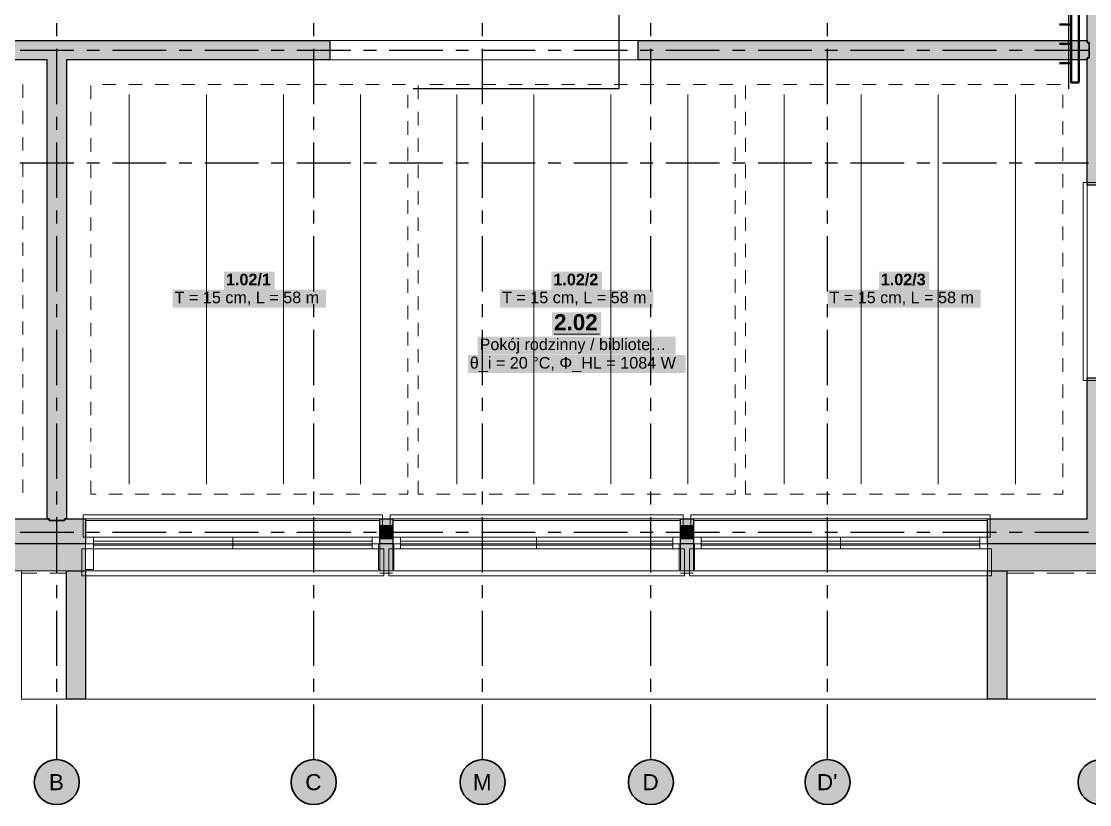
# Model space of a CAD drawing. Header units: metres. Extents: x -3.2 to 19.5, y -2.1 to 10.4.
# Drawn here: x 3.6 to 11.91, y -2.12 to 3.98 of the extents above; entities that cross this region are included whole.
import ezdxf

# ---------------------------------------------------------------- set-up
doc = ezdxf.new("R2010")
doc.units = ezdxf.units.M
for name, pattern in [('KRESKOWA', [5.25, 4.2, -1.05]), ('KRESKOWA_DROBNA', [3.15, 2.1, -1.05]), ('PUNKTOWA', [10.5, 8.4, -1.05, 0, -1.05])]:
    doc.linetypes.add(name, pattern=pattern)
doc.layers.add('A-MASKA', color=7, linetype='Continuous', lineweight=18)
doc.layers.add('S-OPISY', color=2, linetype='Continuous', lineweight=25)
for name, color, linetype, lineweight, true_color in [('I-OSIE', 8, 'PUNKTOWA', 18, 0x7a7a7a), ('I-PODKLAD', 8, 'Continuous', 18, 0x9a9a9a), ('I-PODKLAD-SCIANY', 8, 'Continuous', 25, 0x6e6e6e), ('I-PODKLAD-WYPELN', 254, 'Continuous', 18, 0xe6e6e6), ('I-POMIESZCZENIA', 8, 'Continuous', 25, 0x4a4a4a), ('S-OGRZ', 1, 'Continuous', 25, 0xe05000), ('S-URZADZENIA', 2, 'Continuous', 35, 0x303030)]:
    doc.layers.add(name, color=color, linetype=linetype, lineweight=lineweight, true_color=true_color)
doc.styles.add('PL_ARIAL', font='arial.ttf')
doc.styles.add('PL_ARIAL_B', font='arialbd.ttf')

msp = doc.modelspace()

# ---------------------------------------------------------------- hatches: boundary and pattern name
at = {"layer": 'A-MASKA', "true_color": 0xffffff}
for points in [[(5.1773, 1.8867), (5.571, 1.8867), (5.571, 2.0265), (5.1773, 2.0265)], [(7.7257, 1.8867), (8.1193, 1.8867), (8.1193, 2.0265), (7.7257, 2.0265)], [(10.274, 1.8867), (10.6677, 1.8867), (10.6677, 2.0265), (10.274, 2.0265)], [(4.7775, 1.7472), (5.9708, 1.7472), (5.9708, 1.887), (4.7775, 1.887)], [(7.3258, 1.7472), (8.5192, 1.7472), (8.5192, 1.887), (7.3258, 1.887)], [(9.8742, 1.7472), (11.0675, 1.7472), (11.0675, 1.887), (9.8742, 1.887)], [(7.7307, 1.529), (8.1143, 1.529), (8.1143, 1.7115), (7.7307, 1.7115)], [(7.1513, 1.3822), (8.6937, 1.3822), (8.6937, 1.522), (7.1513, 1.522)], [(7.0753, 1.2382), (8.7697, 1.2382), (8.7697, 1.378), (7.0753, 1.378)]]:
    msp.add_hatch(color=7, dxfattribs=at).paths.add_polyline_path(points)
at = {"layer": 'I-OSIE', "true_color": 0xffffff}
for points in [[(4.05, -1.945), (4.0485, -1.9222), (4.044, -1.8997), (4.0367, -1.878), (4.0266, -1.8575), (4.0138, -1.8385), (3.9987, -1.8213), (3.9815, -1.8062), (3.9625, -1.7934), (3.942, -1.7833), (3.9203, -1.776), (3.8978, -1.7715), (3.875, -1.77), (3.8522, -1.7715), (3.8297, -1.776), (3.808, -1.7833), (3.7875, -1.7934), (3.7685, -1.8062), (3.7513, -1.8213), (3.7362, -1.8385), (3.7234, -1.8575), (3.7133, -1.878), (3.706, -1.8997), (3.7015, -1.9222), (3.7, -1.945), (3.7015, -1.9678), (3.706, -1.9903), (3.7133, -2.012), (3.7234, -2.0325), (3.7362, -2.0515), (3.7513, -2.0687), (3.7685, -2.0838), (3.7875, -2.0966), (3.808, -2.1067), (3.8297, -2.114), (3.8522, -2.1185), (3.875, -2.12), (3.8978, -2.1185), (3.9203, -2.114), (3.942, -2.1067), (3.9625, -2.0966), (3.9815, -2.0838), (3.9987, -2.0687), (4.0138, -2.0515), (4.0266, -2.0325), (4.0367, -2.012), (4.044, -1.9903), (4.0485, -1.9678)], [(6.05, -1.945), (6.0485, -1.9222), (6.044, -1.8997), (6.0367, -1.878), (6.0266, -1.8575), (6.0138, -1.8385), (5.9987, -1.8213), (5.9815, -1.8062), (5.9625, -1.7934), (5.942, -1.7833), (5.9203, -1.776), (5.8978, -1.7715), (5.875, -1.77), (5.8522, -1.7715), (5.8297, -1.776), (5.808, -1.7833), (5.7875, -1.7934), (5.7685, -1.8062), (5.7513, -1.8213), (5.7362, -1.8385), (5.7234, -1.8575), (5.7133, -1.878), (5.706, -1.8997), (5.7015, -1.9222), (5.7, -1.945), (5.7015, -1.9678), (5.706, -1.9903), (5.7133, -2.012), (5.7234, -2.0325), (5.7362, -2.0515), (5.7513, -2.0687), (5.7685, -2.0838), (5.7875, -2.0966), (5.808, -2.1067), (5.8297, -2.114), (5.8522, -2.1185), (5.875, -2.12), (5.8978, -2.1185), (5.9203, -2.114), (5.942, -2.1067), (5.9625, -2.0966), (5.9815, -2.0838), (5.9987, -2.0687), (6.0138, -2.0515), (6.0266, -2.0325), (6.0367, -2.012), (6.044, -1.9903), (6.0485, -1.9678)], [(7.365, -1.945), (7.3635, -1.9222), (7.359, -1.8997), (7.3517, -1.878), (7.3416, -1.8575), (7.3288, -1.8385), (7.3137, -1.8213), (7.2965, -1.8062), (7.2775, -1.7934), (7.257, -1.7833), (7.2353, -1.776), (7.2128, -1.7715), (7.19, -1.77), (7.1672, -1.7715), (7.1447, -1.776), (7.123, -1.7833), (7.1025, -1.7934), (7.0835, -1.8062), (7.0663, -1.8213), (7.0512, -1.8385), (7.0384, -1.8575), (7.0283, -1.878), (7.021, -1.8997), (7.0165, -1.9222), (7.015, -1.945), (7.0165, -1.9678), (7.021, -1.9903), (7.0283, -2.012), (7.0384, -2.0325), (7.0512, -2.0515), (7.0663, -2.0687), (7.0835, -2.0838), (7.1025, -2.0966), (7.123, -2.1067), (7.1447, -2.114), (7.1672, -2.1185), (7.19, -2.12), (7.2128, -2.1185), (7.2353, -2.114), (7.257, -2.1067), (7.2775, -2.0966), (7.2965, -2.0838), (7.3137, -2.0687), (7.3288, -2.0515), (7.3416, -2.0325), (7.3517, -2.012), (7.359, -1.9903), (7.3635, -1.9678)], [(8.675, -1.945), (8.6735, -1.9222), (8.669, -1.8997), (8.6617, -1.878), (8.6516, -1.8575), (8.6388, -1.8385), (8.6237, -1.8213), (8.6065, -1.8062), (8.5875, -1.7934), (8.567, -1.7833), (8.5453, -1.776), (8.5228, -1.7715), (8.5, -1.77), (8.4772, -1.7715), (8.4547, -1.776), (8.433, -1.7833), (8.4125, -1.7934), (8.3935, -1.8062), (8.3763, -1.8213), (8.3612, -1.8385), (8.3484, -1.8575), (8.3383, -1.878), (8.331, -1.8997), (8.3265, -1.9222), (8.325, -1.945), (8.3265, -1.9678), (8.331, -1.9903), (8.3383, -2.012), (8.3484, -2.0325), (8.3612, -2.0515), (8.3763, -2.0687), (8.3935, -2.0838), (8.4125, -2.0966), (8.433, -2.1067), (8.4547, -2.114), (8.4772, -2.1185), (8.5, -2.12), (8.5228, -2.1185), (8.5453, -2.114), (8.567, -2.1067), (8.5875, -2.0966), (8.6065, -2.0838), (8.6237, -2.0687), (8.6388, -2.0515), (8.6516, -2.0325), (8.6617, -2.012), (8.669, -1.9903), (8.6735, -1.9678)], [(10.05, -1.945), (10.0485, -1.9222), (10.044, -1.8997), (10.0367, -1.878), (10.0266, -1.8575), (10.0138, -1.8385), (9.9987, -1.8213), (9.9815, -1.8062), (9.9625, -1.7934), (9.942, -1.7833), (9.9203, -1.776), (9.8978, -1.7715), (9.875, -1.77), (9.8522, -1.7715), (9.8297, -1.776), (9.808, -1.7833), (9.7875, -1.7934), (9.7685, -1.8062), (9.7513, -1.8213), (9.7362, -1.8385), (9.7234, -1.8575), (9.7133, -1.878), (9.706, -1.8997), (9.7015, -1.9222), (9.7, -1.945), (9.7015, -1.9678), (9.706, -1.9903), (9.7133, -2.012), (9.7234, -2.0325), (9.7362, -2.0515), (9.7513, -2.0687), (9.7685, -2.0838), (9.7875, -2.0966), (9.808, -2.1067), (9.8297, -2.114), (9.8522, -2.1185), (9.875, -2.12), (9.8978, -2.1185), (9.9203, -2.114), (9.942, -2.1067), (9.9625, -2.0966), (9.9815, -2.0838), (9.9987, -2.0687), (10.0138, -2.0515), (10.0266, -2.0325), (10.0367, -2.012), (10.044, -1.9903), (10.0485, -1.9678)], [(12.175, -1.945), (12.1735, -1.9222), (12.169, -1.8997), (12.1617, -1.878), (12.1516, -1.8575), (12.1388, -1.8385), (12.1237, -1.8213), (12.1065, -1.8062), (12.0875, -1.7934), (12.067, -1.7833), (12.0453, -1.776), (12.0228, -1.7715), (12, -1.77), (11.9772, -1.7715), (11.9547, -1.776), (11.933, -1.7833), (11.9125, -1.7934), (11.8935, -1.8062), (11.8763, -1.8213), (11.8612, -1.8385), (11.8484, -1.8575), (11.8383, -1.878), (11.831, -1.8997), (11.8265, -1.9222), (11.825, -1.945), (11.8265, -1.9678), (11.831, -1.9903), (11.8383, -2.012), (11.8484, -2.0325), (11.8612, -2.0515), (11.8763, -2.0687), (11.8935, -2.0838), (11.9125, -2.0966), (11.933, -2.1067), (11.9547, -2.114), (11.9772, -2.1185), (12, -2.12), (12.0228, -2.1185), (12.0453, -2.114), (12.067, -2.1067), (12.0875, -2.0966), (12.1065, -2.0838), (12.1237, -2.0687), (12.1388, -2.0515), (12.1516, -2.0325), (12.1617, -2.012), (12.169, -1.9903), (12.1735, -1.9678)]]:
    msp.add_hatch(color=7, dxfattribs=at).paths.add_polyline_path(points)
at = {"layer": 'I-PODKLAD-WYPELN', "true_color": 0xe4e4e4}
h = msp.add_hatch(color=7, dxfattribs=at)
h.paths.add_polyline_path([(11.895, 5.02), (11.895, 5.02), (11.05, 5.02), (11.05, 5.02), (11.05, 5.02), (11.05, 5.035), (11.05, 5.035), (11.05, 5.035), (11.05, 5.035), (11.05, 5.23), (11.05, 5.23), (11.05, 5.23), (11.05, 5.23), (11.05, 5.23), (11.895, 5.23), (11.895, 5.23), (11.895, 5.23), (11.895, 5.23), (11.895, 5.23), (11.895, 8.645), (11.895, 8.645), (11.895, 8.645), (11.895, 8.645), (11.895, 8.645), (11.6, 8.645), (11.6, 8.645), (11.6, 8.645), (11.6, 8.84), (11.6, 8.84), (11.6, 8.84), (11.6, 8.84), (11.6, 9.05), (12.3, 9.05), (12.3, 2.7), (12.09, 2.7), (12.09, 2.7), (12.09, 2.7), (12.09, 2.7), (11.895, 2.7), (11.895, 2.7), (11.895, 2.7), (11.895, 3.675), (8.4, 3.675), (8.4, 3.69), (8.4, 3.825), (11.895, 3.825), (11.895, 5.02)])
h.paths.add_polyline_path([(11.895, 3.81), (11.895, 3.81), (11.895, 3.81), (11.895, 3.81)], flags=0)
h.paths.add_polyline_path([(11.895, 3.69), (11.895, 3.69), (11.895, 3.69), (11.895, 3.69)], flags=0)
h.paths.add_polyline_path([(12.09, 8.66), (12.09, 8.66), (12.09, 8.66), (12.09, 8.66), (12.09, 8.66)], flags=0)
h.paths.add_polyline_path([(12.09, 8.84), (12.09, 8.84), (12.09, 8.84), (12.09, 8.84)], flags=0)
h = msp.add_hatch(color=7, dxfattribs=at)
h.paths.add_polyline_path([(-0.3, 1), (-0.3, 1), (-0.09, 1), (-0.09, 1), (-0.09, 1), (-0.09, 1), (-0.09, 1), (0.105, 1), (0.105, 1), (0.105, 1), (0.105, 0.105), (0.105, 0.105), (0.105, 0.105), (0.105, 0.105), (0.105, 0.105), (3.8, 0.105), (3.8, 0.105), (3.8, 0.105), (3.8, 0.105), (3.8, 0.105), (3.8, 3.675), (3.8, 3.675), (3.8, 3.675), (3.8, 3.675), (3.8, 3.675), (3.5, 3.675), (3.5, 3.69), (3.5, 3.825), (6, 3.825), (6, 3.69), (6, 3.675), (3.95, 3.675), (3.95, 3.675), (3.95, 3.675), (3.95, 0.105), (3.95, 0.105), (3.95, 0.105), (4.1, 0.105), (4.1, 0.105), (4.1, 0.105), (4.1, -0.09), (4.1, -0.09), (4.1, -0.09), (4.1, -0.09), (4.1, -0.09), (4.1, -0.3), (4.1, -0.3), (4.1, -0.3), (4.1, -0.3), (4.1, -0.32), (4.1, -1.3), (3.95, -1.3), (3.95, -0.3), (-0.3, -0.3), (-0.3, -0.3), (-0.3, -0.3), (-0.3, -0.3), (-0.3, -0.3), (-0.3, 1)])
h.paths.add_polyline_path([(3.815, 3.69), (3.815, 3.69), (3.815, 3.69), (3.815, 3.69), (3.815, 3.69), (3.815, 3.69)], flags=0)
h.paths.add_polyline_path([(3.935, 3.69), (3.935, 3.69), (3.935, 3.69), (3.935, 3.69), (3.935, 3.69), (3.935, 3.69)], flags=0)
h.paths.add_polyline_path([(-0.09, -0.09), (-0.09, -0.09), (-0.09, -0.09), (-0.09, -0.09), (-0.09, -0.09), (-0.09, -0.09)], flags=0)
h.paths.add_polyline_path([(-0.09, 0.09), (-0.09, 0.09), (-0.09, 0.09), (-0.09, 0.09), (-0.09, 0.09)], flags=0)
h = msp.add_hatch(color=7, dxfattribs=at)
h.paths.add_polyline_path([(11.12, -0.09), (11.12, -0.09), (11.12, -0.09), (11.12, -0.09), (11.12, -0.09), (11.12, 0.105), (11.12, 0.105), (11.12, 0.105), (11.895, 0.105), (11.895, 0.105), (11.895, 0.105), (11.895, 0.105), (11.895, 0.105), (11.895, 0.105), (11.895, 1.2), (11.895, 1.2), (11.895, 1.2), (12.09, 1.2), (12.09, 1.2), (12.09, 1.2), (12.09, 1.2), (12.3, 1.2), (12.3, -0.3), (12.3, -0.3), (12.3, -0.3), (12.3, -0.3), (11.27, -0.3), (11.27, -1.3), (11.12, -1.3), (11.12, -0.32), (11.12, -0.32), (11.12, -0.3), (11.12, -0.3), (11.12, -0.3), (11.12, -0.3)])
h.paths.add_polyline_path([(12.09, -0.09), (12.09, -0.09), (12.09, -0.09), (12.09, -0.09), (12.09, -0.09), (12.09, -0.09)], flags=0)
h.paths.add_polyline_path([(12.09, 0.09), (12.09, 0.09), (12.09, 0.09), (12.09, 0.09), (12.09, 0.09)], flags=0)
for points in [[(6.39, -0.3), (6.39, -0.3), (6.39, -0.3), (6.39, -0.09), (6.39, -0.09), (6.39, -0.09), (6.39, -0.09), (6.39, -0.09), (6.39, -0.05), (6.39, -0.05), (6.39, -0.05), (6.39, -0.05), (6.39, 0.05), (6.39, 0.05), (6.39, 0.05), (6.39, 0.05), (6.39, 0.105), (6.39, 0.105), (6.39, 0.105), (6.49, 0.105), (6.49, 0.105), (6.49, 0.105), (6.49, 0.05), (6.49, 0.05), (6.49, 0.05), (6.49, 0.05), (6.49, -0.05), (6.49, -0.05), (6.49, -0.05), (6.49, -0.05), (6.49, -0.09), (6.49, -0.09), (6.49, -0.09), (6.49, -0.09), (6.49, -0.09), (6.49, -0.3), (6.49, -0.3), (6.49, -0.3)], [(8.73, 0.05), (8.73, 0.105), (8.73, 0.105), (8.73, 0.105), (8.83, 0.105), (8.83, 0.105), (8.83, 0.105), (8.83, 0.05), (8.83, 0.05), (8.83, 0.05), (8.83, 0.05), (8.83, -0.05), (8.83, -0.05), (8.83, -0.05), (8.83, -0.05), (8.83, -0.09), (8.83, -0.09), (8.83, -0.09), (8.83, -0.09), (8.83, -0.09), (8.83, -0.3), (8.83, -0.3), (8.83, -0.3), (8.73, -0.3), (8.73, -0.3), (8.73, -0.3), (8.73, -0.09), (8.73, -0.09), (8.73, -0.09), (8.73, -0.09), (8.73, -0.09), (8.73, -0.05), (8.73, -0.05), (8.73, -0.05), (8.73, -0.05), (8.73, 0.05), (8.73, 0.05), (8.73, 0.05)]]:
    msp.add_hatch(color=7, dxfattribs=at).paths.add_polyline_path(points)
at = {"layer": 'I-PODKLAD-WYPELN', "true_color": 0xcfcfcf}
for points in [[(6.49, -0.05), (6.39, -0.05), (6.39, 0.05), (6.49, 0.05)], [(8.73, -0.05), (8.73, 0.05), (8.83, 0.05), (8.83, -0.05)], [(3.95, -1.3), (3.95, -0.3), (4.1, -0.3), (4.1, -0.32), (4.1, -1.3)]]:
    msp.add_hatch(color=7, dxfattribs=at).paths.add_polyline_path(points)

# ---------------------------------------------------------------- linework, layer by layer
at = {"layer": 'I-OSIE', "linetype": 'PUNKTOWA', "lineweight": 25, "ltscale": 0.051044, "flags": 128}
for points in [[(3.875, -1.77), (3.875, 10.45)], [(5.875, -1.77), (5.875, 10.45)], [(7.19, -1.77), (7.19, 10.45)], [(8.5, -1.77), (8.5, 10.45)], [(9.875, -1.77), (9.875, 10.45)]]:
    msp.add_lwpolyline(points, dxfattribs=at)
at = {"layer": 'I-OSIE', "linetype": 'PUNKTOWA', "lineweight": 25, "ltscale": 0.049752, "flags": 128}
for points in [[(-2.87, 3.75), (19.4884, 3.75)], [(-2.87, 2.875), (19.4884, 2.875)], [(-2.87, 0), (19.4884, 0)]]:
    msp.add_lwpolyline(points, dxfattribs=at)
at = {"layer": 'I-OSIE', "linetype": 'Continuous', "lineweight": 35, "ltscale": 0.05}
for centre in [(3.875, -1.945), (5.875, -1.945), (7.19, -1.945), (8.5, -1.945), (9.875, -1.945), (12, -1.945)]:
    msp.add_circle(centre, 0.175, dxfattribs=at)
at = {"layer": 'I-PODKLAD', "linetype": 'KRESKOWA', "lineweight": 13, "ltscale": 0.05, "flags": 128}
for points in [[(6, 3.825), (8.4, 3.825)], [(6, 3.675), (8.4, 3.675)], [(3.9495, -1.3), (3.6, -1.3), (3.6, -0.32), (3.9495, -0.32)], [(6.3905, -0.32), (6.4895, -0.32)], [(8.7305, -0.32), (8.8295, -0.32)], [(11.2705, -0.32), (12.32, -0.32), (12.32, -0.3), (13.45, -0.3), (13.45, -1.3), (11.2705, -1.3)], [(11.1195, -1.3), (4.1005, -1.3)]]:
    msp.add_lwpolyline(points, dxfattribs=at)
at = {"layer": 'I-PODKLAD', "lineweight": 13, "ltscale": 0.05}
for points in [[(8.3995, 3.825), (6.0005, 3.825)], [(6.0005, 3.675), (8.3995, 3.675)], [(11.895, 2.6995), (11.895, 1.2005)], [(6.3895, 0.105), (4.1005, 0.105)], [(4.1005, 0.09), (6.3895, 0.09)], [(8.7295, 0.105), (6.4905, 0.105)], [(6.4905, 0.09), (8.7295, 0.09)], [(11.1195, 0.105), (8.8305, 0.105)], [(8.8305, 0.09), (11.1195, 0.09)], [(6.3895, -0.09), (4.1005, -0.09)], [(4.16, -0.0905), (4.16, -0.29), (4.1005, -0.29)], [(6.3895, -0.29), (6.38, -0.29), (6.38, -0.0905)], [(8.7295, -0.09), (6.4905, -0.09)], [(6.5, -0.0905), (6.5, -0.29), (6.4905, -0.29)], [(8.7295, -0.29), (8.72, -0.29), (8.72, -0.0905)], [(11.1195, -0.09), (8.8305, -0.09)], [(8.84, -0.0905), (8.84, -0.29), (8.8305, -0.29)], [(3.9495, -1.3), (3.6, -1.3), (3.6, -0.3005)], [(4.1005, -0.3), (6.3895, -0.3)], [(6.4905, -0.3), (8.7295, -0.3)], [(8.8305, -0.3), (11.1195, -0.3)], [(18.675, -0.3255), (18.675, -1.3), (12.6, -1.3), (11.2705, -1.3)], [(11.1195, -1.3), (4.1005, -1.3)]]:
    msp.add_lwpolyline(points, dxfattribs=at)
at = {"layer": 'I-PODKLAD', "lineweight": 18, "ltscale": 0.05}
for points in [[(12.04, 1.18), (12.04, 2.72), (11.865, 2.72), (11.865, 1.18)], [(4.08, -0.04), (6.41, -0.04), (6.41, 0.135), (4.08, 0.135)], [(6.47, -0.04), (8.75, -0.04), (8.75, 0.135), (6.47, 0.135)], [(8.81, -0.04), (11.14, -0.04), (11.14, 0.135), (8.81, 0.135)], [(4.1, -0.04), (6.39, -0.04), (6.39, -0.13), (4.1, -0.13)], [(6.49, -0.04), (8.73, -0.04), (8.73, -0.13), (6.49, -0.13)], [(8.83, -0.04), (11.12, -0.04), (11.12, -0.13), (8.83, -0.13)], [(4.07, -0.13), (6.42, -0.13), (6.42, -0.34), (4.07, -0.34)], [(6.46, -0.13), (8.76, -0.13), (8.76, -0.34), (6.46, -0.34)], [(8.8, -0.13), (11.15, -0.13), (11.15, -0.34), (8.8, -0.34)]]:
    msp.add_lwpolyline(points, close=True, dxfattribs=at)
for points in [[(4.16, -0.04), (4.16, -0.13)], [(4.16, -0.0688), (6.33, -0.0688)], [(5.245, -0.04), (5.245, -0.13)], [(6.33, -0.04), (6.33, -0.13)], [(6.55, -0.04), (6.55, -0.13)], [(6.55, -0.0688), (8.67, -0.0688)], [(7.61, -0.04), (7.61, -0.13)], [(8.67, -0.04), (8.67, -0.13)], [(8.89, -0.04), (8.89, -0.13)], [(8.89, -0.0688), (11.06, -0.0688)], [(9.975, -0.04), (9.975, -0.13)], [(11.06, -0.04), (11.06, -0.13)], [(4.16, -0.1012), (6.33, -0.1012)], [(6.55, -0.1012), (8.67, -0.1012)], [(8.89, -0.1012), (11.06, -0.1012)]]:
    msp.add_lwpolyline(points, dxfattribs=at)
at = {"layer": 'I-PODKLAD-SCIANY', "lineweight": 25, "ltscale": 0.05}
for points in [[(12.09, 2.7), (11.895, 2.7), (11.895, 2.7), (11.895, 2.7), (11.895, 2.7), (11.895, 3.69), (11.895, 3.69), (11.895, 3.69), (11.895, 3.69), (11.895, 3.69), (11.91, 3.69), (11.91, 3.69), (11.91, 3.69), (11.91, 3.69), (11.91, 3.69), (11.91, 3.69), (11.91, 3.69), (11.91, 3.69), (11.91, 3.69), (11.91, 3.69), (11.91, 3.69), (11.91, 3.69), (11.91, 3.69), (11.91, 3.69), (11.91, 3.69), (11.91, 3.69), (11.91, 3.69), (11.91, 3.81), (11.91, 3.81), (11.91, 3.81), (11.91, 3.81), (11.91, 3.81), (11.91, 3.81), (11.91, 3.81), (11.91, 3.81), (11.91, 3.81), (11.91, 3.81), (11.91, 3.81), (11.91, 3.81), (11.91, 3.81), (11.91, 3.81), (11.91, 3.81), (11.91, 3.81), (11.91, 3.81), (11.895, 3.81), (11.895, 3.81), (11.895, 3.81), (11.895, 3.81), (11.895, 5.02)], [(3.5, 3.825), (6, 3.825), (6, 3.825), (6, 3.825), (6, 3.675), (6, 3.675), (6, 3.675), (3.95, 3.675), (3.95, 3.675), (3.95, 3.675), (3.95, 3.675), (3.95, 3.675), (3.95, 3.675), (3.95, 3.675), (3.95, 3.675), (3.95, 3.675), (3.95, 3.675), (3.95, 3.675), (3.95, 3.675), (3.95, 3.675), (3.95, 3.675), (3.95, 3.675), (3.95, 3.675), (3.95, 3.675), (3.95, 0.105), (3.95, 0.105), (3.95, 0.105), (3.95, 0.105), (3.935, 0.105), (3.935, 0.105), (3.935, 0.105), (3.935, 0.105), (3.935, 0.105), (3.935, 0.105), (3.935, 0.105), (3.935, 0.105), (3.935, 0.105), (3.935, 0.105), (3.935, 0.105), (3.935, 0.105), (3.935, 0.105), (3.935, 0.105), (3.935, 0.105), (3.935, 0.105), (3.935, 0.105), (3.935, 0.09), (3.935, 0.09), (3.935, 0.09), (3.935, 0.09), (3.935, 0.09), (3.815, 0.09), (3.815, 0.09), (3.815, 0.09), (3.815, 0.09), (3.815, 0.09), (3.815, 0.105), (3.815, 0.105), (3.815, 0.105), (3.815, 0.105), (3.815, 0.105), (3.815, 0.105), (3.815, 0.105), (3.815, 0.105), (3.815, 0.105), (3.815, 0.105), (3.815, 0.105), (3.815, 0.105), (3.815, 0.105), (3.815, 0.105), (3.815, 0.105), (3.815, 0.105), (3.815, 0.105), (3.8, 0.105), (3.8, 0.105), (3.8, 0.105), (3.8, 0.105), (3.8, 0.105), (3.8, 3.675), (3.8, 3.675), (3.8, 3.675), (3.8, 3.675), (3.8, 3.675), (3.8, 3.675), (3.8, 3.675), (3.8, 3.675), (3.8, 3.675), (3.8, 3.675), (3.8, 3.675), (3.8, 3.675), (3.8, 3.675), (3.8, 3.675), (3.8, 3.675), (3.8, 3.675), (3.8, 3.675), (3.5, 3.675)], [(12.09, -0.09), (11.12, -0.09), (11.12, -0.09), (11.12, -0.09), (11.12, -0.09), (11.12, 0.105), (11.12, 0.105), (11.12, 0.105), (11.12, 0.105), (11.895, 0.105), (11.895, 0.105), (11.895, 0.105), (11.895, 0.105), (11.895, 0.105), (11.895, 0.105), (11.895, 0.105), (11.895, 0.105), (11.895, 0.105), (11.895, 0.105), (11.895, 0.105), (11.895, 0.105), (11.895, 0.105), (11.895, 0.105), (11.895, 0.105), (11.895, 0.105), (11.895, 0.105), (11.895, 1.2), (11.895, 1.2), (11.895, 1.2), (11.895, 1.2), (11.895, 1.2), (12.09, 1.2)], [(0.105, 0.105), (3.815, 0.105), (3.815, 0.105), (3.815, 0.105), (3.815, 0.105), (3.815, 0.09), (3.815, 0.09), (3.815, 0.09), (3.815, 0.09), (3.815, 0.09), (3.815, 0.09), (3.815, 0.09), (3.815, 0.09), (3.815, 0.09), (3.815, 0.09), (3.815, 0.09), (3.815, 0.09), (3.815, 0.09), (3.815, 0.09), (3.815, 0.09), (3.815, 0.09), (3.815, 0.09), (3.935, 0.09), (3.935, 0.09), (3.935, 0.09), (3.935, 0.09), (3.935, 0.09), (3.935, 0.09), (3.935, 0.09), (3.935, 0.09), (3.935, 0.09), (3.935, 0.09), (3.935, 0.09), (3.935, 0.09), (3.935, 0.09), (3.935, 0.09), (3.935, 0.09), (3.935, 0.09), (3.935, 0.09), (3.935, 0.105), (3.935, 0.105), (3.935, 0.105), (3.935, 0.105), (4.1, 0.105), (4.1, 0.105), (4.1, 0.105), (4.1, -0.09), (4.1, -0.09), (4.1, -0.09), (-0.09, -0.09)]]:
    msp.add_lwpolyline(points, dxfattribs=at)
for points in [[(8.4, 3.675), (8.4, 3.675), (8.4, 3.825), (8.4, 3.825), (8.4, 3.825), (11.895, 3.825), (11.895, 3.825), (11.895, 3.825), (11.895, 3.81), (11.895, 3.81), (11.895, 3.81), (11.895, 3.81), (11.895, 3.81), (11.895, 3.81), (11.895, 3.81), (11.895, 3.81), (11.895, 3.81), (11.895, 3.81), (11.895, 3.81), (11.895, 3.81), (11.895, 3.81), (11.895, 3.81), (11.895, 3.81), (11.895, 3.81), (11.895, 3.81), (11.91, 3.81), (11.91, 3.81), (11.91, 3.81), (11.91, 3.69), (11.91, 3.69), (11.91, 3.69), (11.895, 3.69), (11.895, 3.69), (11.895, 3.69), (11.895, 3.69), (11.895, 3.69), (11.895, 3.69), (11.895, 3.69), (11.895, 3.69), (11.895, 3.69), (11.895, 3.69), (11.895, 3.69), (11.895, 3.69), (11.895, 3.69), (11.895, 3.69), (11.895, 3.69), (11.895, 3.69), (11.895, 3.69), (11.895, 3.675), (11.895, 3.675), (11.895, 3.675), (8.4, 3.675)], [(6.39, 0.105), (6.39, 0.105), (6.49, 0.105), (6.49, 0.105), (6.49, 0.105), (6.49, 0.05), (6.49, 0.05), (6.49, 0.05), (6.39, 0.05), (6.39, 0.05), (6.39, 0.05), (6.39, 0.105)], [(8.73, 0.105), (8.73, 0.105), (8.83, 0.105), (8.83, 0.105), (8.83, 0.105), (8.83, 0.105), (8.83, 0.05), (8.83, 0.05), (8.83, 0.05), (8.83, 0.05), (8.73, 0.05), (8.73, 0.05), (8.73, 0.05), (8.73, 0.05), (8.73, 0.105), (8.73, 0.105)], [(6.39, 0.05), (6.39, 0.05), (6.39, 0.05), (6.49, 0.05), (6.49, 0.05), (6.49, 0.05), (6.49, -0.05), (6.49, -0.05), (6.49, -0.05), (6.39, -0.05), (6.39, -0.05), (6.39, -0.05)], [(8.73, -0.05), (8.73, -0.05), (8.73, 0.05), (8.73, 0.05), (8.73, 0.05), (8.83, 0.05), (8.83, 0.05), (8.83, 0.05), (8.83, -0.05), (8.83, -0.05), (8.83, -0.05), (8.73, -0.05)], [(6.39, -0.05), (6.39, -0.05), (6.49, -0.05), (6.49, -0.05), (6.49, -0.05), (6.49, -0.09), (6.49, -0.09), (6.49, -0.09), (6.39, -0.09), (6.39, -0.09), (6.39, -0.09), (6.39, -0.05)], [(8.73, -0.09), (8.73, -0.09), (8.73, -0.09), (8.73, -0.05), (8.73, -0.05), (8.73, -0.05), (8.73, -0.05), (8.83, -0.05), (8.83, -0.05), (8.83, -0.05), (8.83, -0.05), (8.83, -0.09), (8.83, -0.09), (8.83, -0.09), (8.83, -0.09), (8.73, -0.09)], [(3.95, -1.3), (3.95, -1.3), (3.95, -0.3), (3.95, -0.3), (3.95, -0.3), (4.1, -0.3), (4.1, -0.3), (4.1, -0.3), (4.1, -1.3), (4.1, -1.3), (4.1, -1.3), (3.95, -1.3)], [(11.12, -0.32), (11.12, -0.32), (11.12, -0.3), (11.12, -0.3), (11.12, -0.3), (11.27, -0.3), (11.27, -0.3), (11.27, -0.3), (11.27, -1.3), (11.27, -1.3), (11.27, -1.3), (11.12, -1.3), (11.12, -1.3), (11.12, -1.3)]]:
    msp.add_lwpolyline(points, close=True, dxfattribs=at)
at = {"layer": 'I-PODKLAD-SCIANY', "lineweight": 13, "ltscale": 0.05}
for points in [[(-0.09, -0.09), (4.1, -0.09), (4.1, -0.09), (4.1, -0.09), (4.1, -0.3), (4.1, -0.3), (4.1, -0.3), (4.1, -0.3), (-0.3, -0.3)], [(12.3, -0.3), (11.12, -0.3), (11.12, -0.3), (11.12, -0.3), (11.12, -0.3), (11.12, -0.09), (11.12, -0.09), (11.12, -0.09), (11.12, -0.09), (12.09, -0.09)]]:
    msp.add_lwpolyline(points, dxfattribs=at)
for points in [[(6.39, -0.09), (6.39, -0.09), (6.39, -0.09), (6.49, -0.09), (6.49, -0.09), (6.49, -0.09), (6.49, -0.09), (6.49, -0.3), (6.49, -0.3), (6.49, -0.3), (6.49, -0.3), (6.39, -0.3), (6.39, -0.3), (6.39, -0.3)], [(8.73, -0.3), (8.73, -0.3), (8.73, -0.3), (8.73, -0.09), (8.73, -0.09), (8.73, -0.09), (8.73, -0.09), (8.83, -0.09), (8.83, -0.09), (8.83, -0.09), (8.83, -0.09), (8.83, -0.3), (8.83, -0.3), (8.83, -0.3), (8.83, -0.3), (8.73, -0.3)]]:
    msp.add_lwpolyline(points, close=True, dxfattribs=at)
at = {"layer": 'I-POMIESZCZENIA', "lineweight": 18, "ltscale": 0.05}
msp.add_lwpolyline([(7.7457, 1.5415), (8.0993, 1.5415)], dxfattribs=at)
at = {"layer": 'S-OGRZ', "lineweight": 25, "ltscale": 0.05}
for points in [[(11.8, 4.4), (11.8, 4.05), (8.25, 4.05), (8.25, 3.45), (6.65, 3.45)], [(11.8, 4.4), (11.8, 4.05), (8.25, 4.05), (8.25, 3.45)], [(11.8, 4.4), (11.75, 4.4), (11.75, 3.45)]]:
    msp.add_lwpolyline(points, dxfattribs=at)
at = {"layer": 'S-OGRZ', "linetype": 'KRESKOWA_DROBNA', "lineweight": 18, "ltscale": 0.05, "flags": 128}
for points in [[(3.61, 3.485), (3.61, 0.295), (1.9925, 0.295), (1.9925, 3.485)], [(4.14, 0.295), (4.14, 3.485), (6.6083, 3.485), (6.6083, 0.295)], [(6.6883, 0.295), (6.6883, 3.485), (9.1567, 3.485), (9.1567, 0.295)], [(9.2367, 0.295), (9.2367, 3.485), (11.705, 3.485), (11.705, 0.295)]]:
    msp.add_lwpolyline(points, close=True, dxfattribs=at)
at = {"layer": 'S-OGRZ', "linetype": 'Continuous', "lineweight": 13, "ltscale": 0.05, "true_color": 0xe59a70, "flags": 128}
for points in [[(4.44, 0.375), (4.44, 3.405)], [(5.04, 3.405), (5.04, 0.375)], [(5.64, 0.375), (5.64, 3.405)], [(6.24, 3.405), (6.24, 0.375)], [(6.9883, 0.375), (6.9883, 3.405)], [(7.5883, 3.405), (7.5883, 0.375)], [(8.1883, 0.375), (8.1883, 3.405)], [(8.7883, 3.405), (8.7883, 0.375)], [(9.5367, 0.375), (9.5367, 3.405)], [(10.1367, 3.405), (10.1367, 0.375)], [(10.7367, 0.375), (10.7367, 3.405)], [(11.3367, 3.405), (11.3367, 0.375)]]:
    msp.add_lwpolyline(points, dxfattribs=at)
at = {"layer": 'S-URZADZENIA', "lineweight": 50, "ltscale": 0.05}
msp.add_lwpolyline([(11.83, 3.5), (11.83, 5.3), (11.77, 5.3), (11.77, 3.5)], close=True, dxfattribs=at)
for points in [[(11.77, 3.95), (11.68, 3.95)], [(11.77, 3.8), (11.68, 3.8)], [(11.77, 3.65), (11.68, 3.65)]]:
    msp.add_lwpolyline(points, dxfattribs=at)

# ---------------------------------------------------------------- texts
at = {"layer": 'I-OSIE', "style": 'PL_ARIAL'}
for s, p in [('B', (3.8144, -2.0075)), ('C', (5.8094, -2.0075)), ('M', (7.1143, -2.0075)), ('D', (8.4344, -2.0075)), ("D'", (9.792, -2.0075))]:
    msp.add_text(s, height=0.125, dxfattribs=at).set_placement(p)
at = {"layer": 'I-POMIESZCZENIA'}
for s, height, style, p in [('2.02', 0.125, 'PL_ARIAL_B', (7.7457, 1.5715)), ('Pokój rodzinny / bibliote…', 0.09, 'PL_ARIAL', (7.1663, 1.417)), ('θ_i = 20 °C, Φ_HL = 1084 W', 0.09, 'PL_ARIAL', (7.0903, 1.273))]:
    msp.add_text(s, height=height, dxfattribs=dict(at, style=style)).set_placement(p)
at = {"layer": 'S-OPISY'}
for s, style, p in [('1.02/1', 'PL_ARIAL_B', (5.1923, 1.9215)), ('1.02/2', 'PL_ARIAL_B', (7.7407, 1.9215)), ('1.02/3', 'PL_ARIAL_B', (10.289, 1.9215)), ('T = 15 cm, L = 58 m', 'PL_ARIAL', (4.7925, 1.782)), ('T = 15 cm, L = 58 m', 'PL_ARIAL', (7.3408, 1.782)), ('T = 15 cm, L = 58 m', 'PL_ARIAL', (9.8892, 1.782))]:
    msp.add_text(s, height=0.09, dxfattribs=dict(at, style=style)).set_placement(p)

doc.saveas('drawing.dxf')
